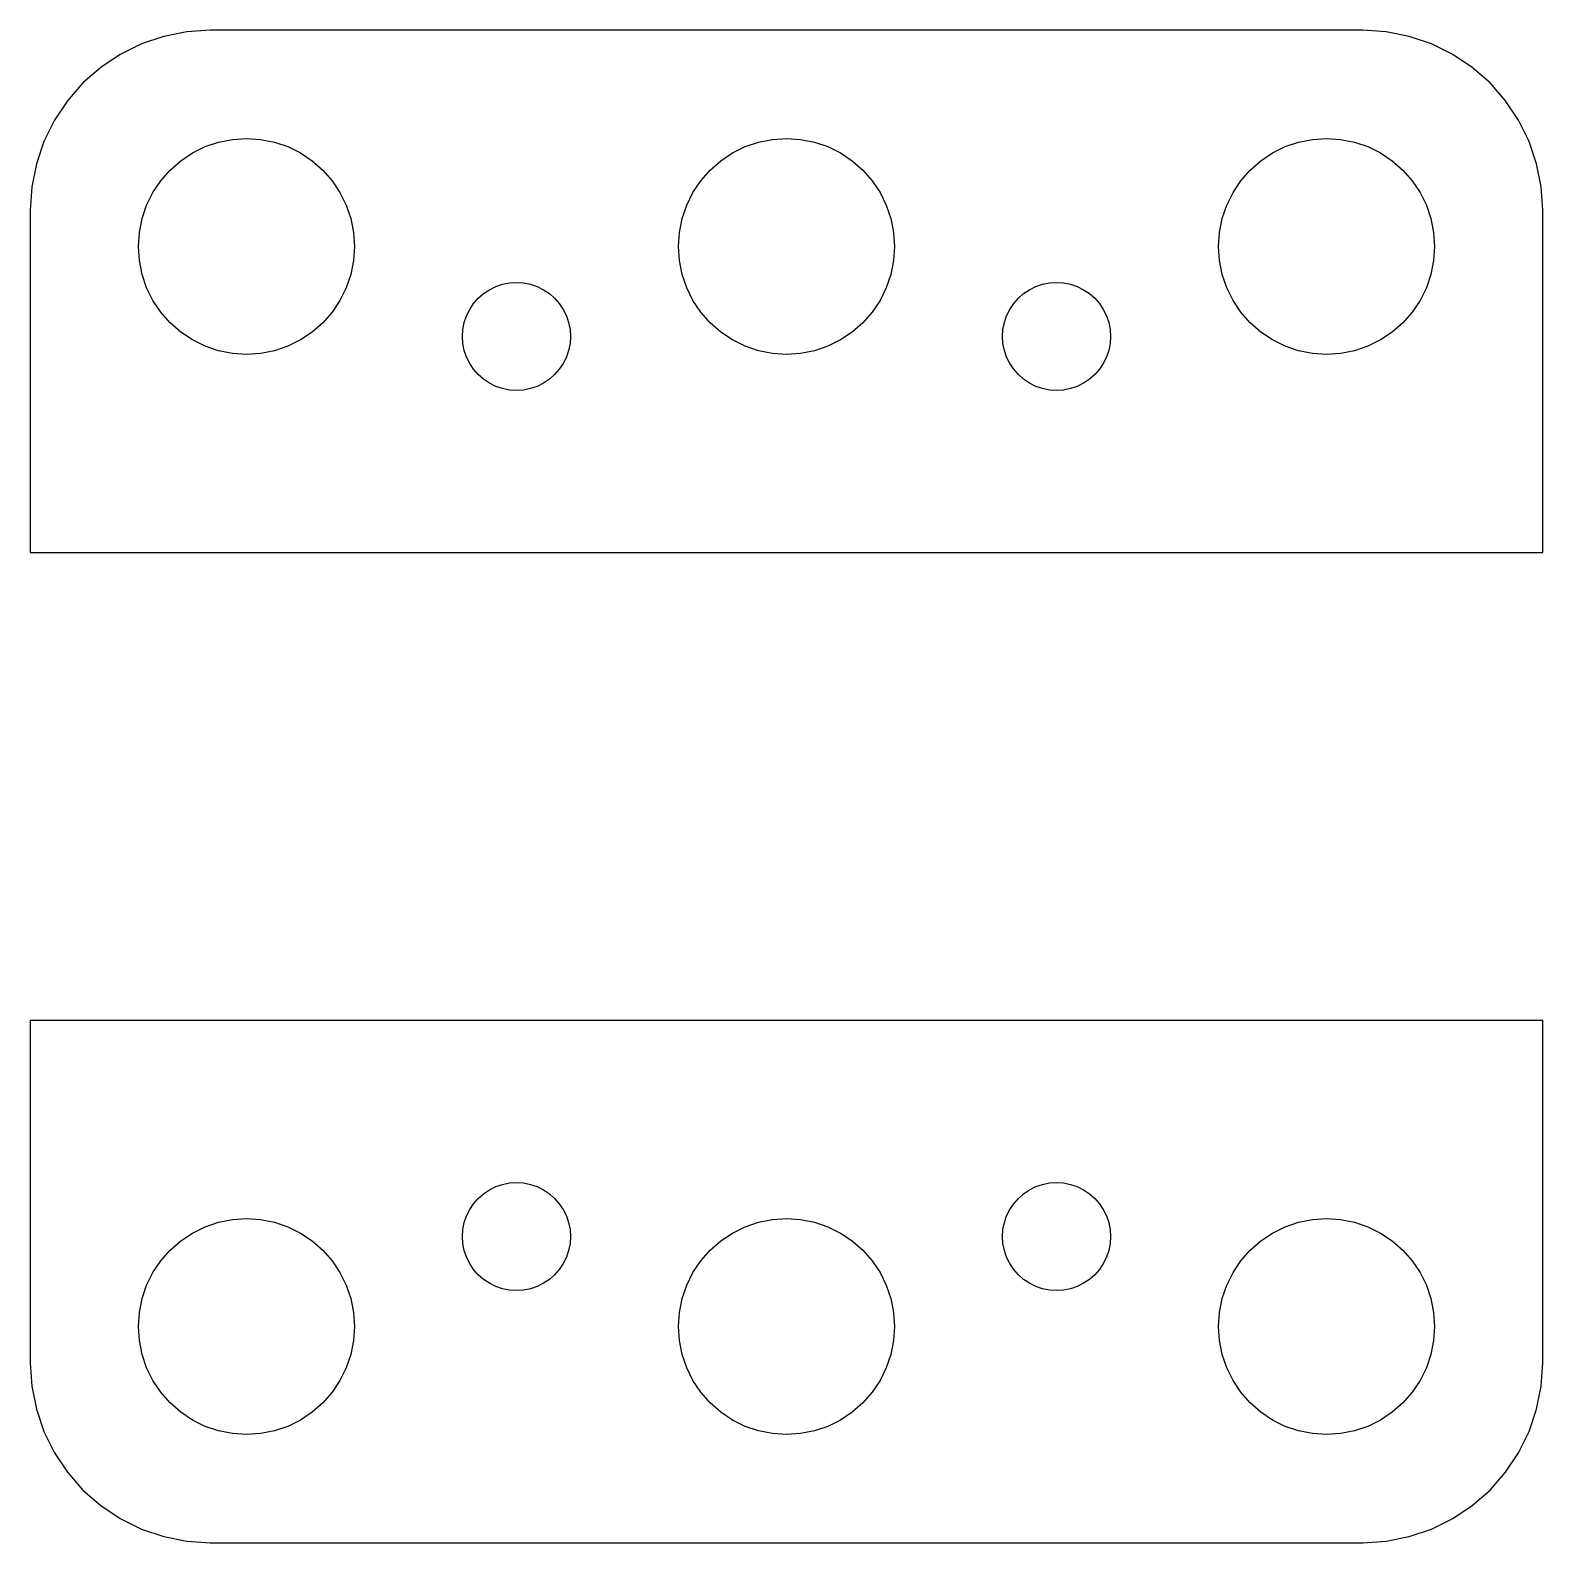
# Model space of a CAD drawing. Header units: metres. Extents: x -21 to 21, y -21 to 21.
import ezdxf

# ---------------------------------------------------------------- set-up
doc = ezdxf.new("R2010")
doc.units = ezdxf.units.M

msp = doc.modelspace()

# ---------------------------------------------------------------- linework, layer by layer
for p, q in [((-16.005, 21.005), (-16.6576, 20.9622)), ((16.005, 21.005), (-16.005, 21.005)), ((16.6576, 20.9622), (16.005, 21.005)), ((-17.9184, 20.6244), (-18.505, 20.3351)), ((-17.2991, 20.8346), (-17.9184, 20.6244)), ((-16.6576, 20.9622), (-17.2991, 20.8346)), ((17.2991, 20.8346), (16.6576, 20.9622)), ((17.9184, 20.6244), (17.2991, 20.8346)), ((18.505, 20.3351), (17.9184, 20.6244)), ((-18.505, 20.3351), (-19.0488, 19.9718)), ((19.0488, 19.9718), (18.505, 20.3351)), ((-19.0488, 19.9718), (-19.5405, 19.5405)), ((19.5405, 19.5405), (19.0488, 19.9718)), ((-19.5405, 19.5405), (-19.9718, 19.0488)), ((19.9718, 19.0488), (19.5405, 19.5405)), ((-19.9718, 19.0488), (-20.3351, 18.505)), ((20.3351, 18.505), (19.9718, 19.0488)), ((-20.3351, 18.505), (-20.6244, 17.9184)), ((20.6244, 17.9184), (20.3351, 18.505)), ((-20.6244, 17.9184), (-20.8346, 17.2991)), ((-16.5, 17.5981), (-16.148, 17.7716)), ((-16.148, 17.7716), (-15.7764, 17.8978)), ((-15.7764, 17.8978), (-15.3916, 17.9743)), ((-15.3916, 17.9743), (-15, 18)), ((-15, 18), (-14.6084, 17.9743)), ((-14.6084, 17.9743), (-14.2235, 17.8978)), ((-14.2235, 17.8978), (-13.8519, 17.7716)), ((-13.8519, 17.7716), (-13.5, 17.5981)), ((-1.5, 17.5981), (-1.14804, 17.7716)), ((-1.14804, 17.7716), (-0.77644, 17.8978)), ((-0.77644, 17.8978), (-0.39157, 17.9743)), ((-0.39157, 17.9743), (0, 18)), ((0, 18), (0.39157, 17.9743)), ((0.39157, 17.9743), (0.77644, 17.8978)), ((0.77644, 17.8978), (1.14804, 17.7716)), ((1.14804, 17.7716), (1.5, 17.5981)), ((13.5, 17.5981), (13.8519, 17.7716)), ((13.8519, 17.7716), (14.2235, 17.8978)), ((14.2235, 17.8978), (14.6084, 17.9743)), ((14.6084, 17.9743), (15, 18)), ((15, 18), (15.3916, 17.9743)), ((15.3916, 17.9743), (15.7764, 17.8978)), ((15.7764, 17.8978), (16.148, 17.7716)), ((16.148, 17.7716), (16.5, 17.5981)), ((20.8346, 17.2991), (20.6244, 17.9184)), ((-20.8346, 17.2991), (-20.9622, 16.6576)), ((-17.1213, 17.1213), (-16.8263, 17.3801)), ((-16.8263, 17.3801), (-16.5, 17.5981)), ((-13.5, 17.5981), (-13.1737, 17.3801)), ((-13.1737, 17.3801), (-12.8787, 17.1213)), ((-2.12131, 17.1213), (-1.82628, 17.3801)), ((-1.82628, 17.3801), (-1.5, 17.5981)), ((1.5, 17.5981), (1.82628, 17.3801)), ((1.82628, 17.3801), (2.12131, 17.1213)), ((12.8787, 17.1213), (13.1737, 17.3801)), ((13.1737, 17.3801), (13.5, 17.5981)), ((16.5, 17.5981), (16.8263, 17.3801)), ((16.8263, 17.3801), (17.1213, 17.1213)), ((20.9622, 16.6576), (20.8346, 17.2991)), ((-17.5981, 16.5), (-17.3801, 16.8263)), ((-17.3801, 16.8263), (-17.1213, 17.1213)), ((-12.8787, 17.1213), (-12.6199, 16.8263)), ((-12.6199, 16.8263), (-12.4019, 16.5)), ((-2.59807, 16.5), (-2.38005, 16.8263)), ((-2.38005, 16.8263), (-2.12131, 17.1213)), ((2.12131, 17.1213), (2.38005, 16.8263)), ((2.38005, 16.8263), (2.59807, 16.5)), ((12.4019, 16.5), (12.6199, 16.8263)), ((12.6199, 16.8263), (12.8787, 17.1213)), ((17.1213, 17.1213), (17.3801, 16.8263)), ((17.3801, 16.8263), (17.5981, 16.5)), ((-20.9622, 16.6576), (-21.005, 16.005)), ((-17.7716, 16.148), (-17.5981, 16.5)), ((-12.4019, 16.5), (-12.2283, 16.148)), ((-2.77164, 16.148), (-2.59807, 16.5)), ((2.59807, 16.5), (2.77164, 16.148)), ((12.2283, 16.148), (12.4019, 16.5)), ((17.5981, 16.5), (17.7716, 16.148)), ((21.005, 16.005), (20.9622, 16.6576)), ((-21.005, 16.005), (-21.005, 6.5)), ((-17.8978, 15.7764), (-17.7716, 16.148)), ((-12.2283, 16.148), (-12.1022, 15.7764)), ((-2.89777, 15.7764), (-2.77164, 16.148)), ((2.77164, 16.148), (2.89777, 15.7764)), ((12.1022, 15.7764), (12.2283, 16.148)), ((17.7716, 16.148), (17.8978, 15.7764)), ((21.005, 6.5), (21.005, 16.005)), ((-17.9743, 15.3916), (-17.8978, 15.7764)), ((-12.1022, 15.7764), (-12.0257, 15.3916)), ((-2.97432, 15.3916), (-2.89777, 15.7764)), ((2.89777, 15.7764), (2.97432, 15.3916)), ((12.0257, 15.3916), (12.1022, 15.7764)), ((17.8978, 15.7764), (17.9743, 15.3916)), ((-18, 15), (-17.9743, 15.3916)), ((-12.0257, 15.3916), (-12, 15)), ((-3, 15), (-2.97432, 15.3916)), ((2.97432, 15.3916), (3, 15)), ((12, 15), (12.0257, 15.3916)), ((17.9743, 15.3916), (18, 15)), ((-17.9743, 14.6084), (-18, 15)), ((-12, 15), (-12.0257, 14.6084)), ((-2.97432, 14.6084), (-3, 15)), ((3, 15), (2.97432, 14.6084)), ((12.0257, 14.6084), (12, 15)), ((18, 15), (17.9743, 14.6084)), ((-17.8978, 14.2235), (-17.9743, 14.6084)), ((-12.0257, 14.6084), (-12.1022, 14.2235)), ((-2.89777, 14.2235), (-2.97432, 14.6084)), ((2.97432, 14.6084), (2.89777, 14.2235)), ((12.1022, 14.2235), (12.0257, 14.6084)), ((17.9743, 14.6084), (17.8978, 14.2235)), ((-17.7716, 13.8519), (-17.8978, 14.2235)), ((-12.1022, 14.2235), (-12.2283, 13.8519)), ((-8.25, 13.799), (-8.07402, 13.8858)), ((-8.07402, 13.8858), (-7.88821, 13.9489)), ((-7.88821, 13.9489), (-7.69579, 13.9872)), ((-7.69579, 13.9872), (-7.5, 14)), ((-7.5, 14), (-7.3042, 13.9872)), ((-7.3042, 13.9872), (-7.11177, 13.9489)), ((-7.11177, 13.9489), (-6.92596, 13.8858)), ((-6.92596, 13.8858), (-6.75, 13.799)), ((-2.77164, 13.8519), (-2.89777, 14.2235)), ((2.89777, 14.2235), (2.77164, 13.8519)), ((6.75, 13.799), (6.92596, 13.8858)), ((6.92596, 13.8858), (7.11177, 13.9489)), ((7.11177, 13.9489), (7.3042, 13.9872)), ((7.3042, 13.9872), (7.5, 14)), ((7.5, 14), (7.69579, 13.9872)), ((7.69579, 13.9872), (7.88821, 13.9489)), ((7.88821, 13.9489), (8.07402, 13.8858)), ((8.07402, 13.8858), (8.25, 13.799)), ((12.2283, 13.8519), (12.1022, 14.2235)), ((17.8978, 14.2235), (17.7716, 13.8519)), ((-17.5981, 13.5), (-17.7716, 13.8519)), ((-17.3801, 13.1737), (-17.5981, 13.5)), ((-12.4019, 13.5), (-12.6199, 13.1737)), ((-12.2283, 13.8519), (-12.4019, 13.5)), ((-8.69002, 13.4131), (-8.56065, 13.5607)), ((-8.56065, 13.5607), (-8.41313, 13.69)), ((-8.41313, 13.69), (-8.25, 13.799)), ((-6.75, 13.799), (-6.58685, 13.69)), ((-6.58685, 13.69), (-6.43933, 13.5607)), ((-6.43933, 13.5607), (-6.30997, 13.4131)), ((-2.59807, 13.5), (-2.77164, 13.8519)), ((-2.38005, 13.1737), (-2.59807, 13.5)), ((2.59807, 13.5), (2.38005, 13.1737)), ((2.77164, 13.8519), (2.59807, 13.5)), ((6.30997, 13.4131), (6.43933, 13.5607)), ((6.43933, 13.5607), (6.58685, 13.69)), ((6.58685, 13.69), (6.75, 13.799)), ((8.25, 13.799), (8.41313, 13.69)), ((8.41313, 13.69), (8.56065, 13.5607)), ((8.56065, 13.5607), (8.69002, 13.4131)), ((12.4019, 13.5), (12.2283, 13.8519)), ((12.6199, 13.1737), (12.4019, 13.5)), ((17.5981, 13.5), (17.3801, 13.1737)), ((17.7716, 13.8519), (17.5981, 13.5)), ((-17.1213, 12.8787), (-17.3801, 13.1737)), ((-12.6199, 13.1737), (-12.8787, 12.8787)), ((-8.94888, 12.8882), (-8.88582, 13.074)), ((-8.88582, 13.074), (-8.79903, 13.25)), ((-8.79903, 13.25), (-8.69002, 13.4131)), ((-6.30997, 13.4131), (-6.20096, 13.25)), ((-6.20096, 13.25), (-6.11417, 13.074)), ((-6.11417, 13.074), (-6.0511, 12.8882)), ((-2.12131, 12.8787), (-2.38005, 13.1737)), ((2.38005, 13.1737), (2.12131, 12.8787)), ((6.0511, 12.8882), (6.11417, 13.074)), ((6.11417, 13.074), (6.20096, 13.25)), ((6.20096, 13.25), (6.30997, 13.4131)), ((8.69002, 13.4131), (8.79903, 13.25)), ((8.79903, 13.25), (8.88582, 13.074)), ((8.88582, 13.074), (8.94888, 12.8882)), ((12.8787, 12.8787), (12.6199, 13.1737)), ((17.3801, 13.1737), (17.1213, 12.8787)), ((-16.8263, 12.6199), (-17.1213, 12.8787)), ((-16.5, 12.4019), (-16.8263, 12.6199)), ((-13.1737, 12.6199), (-13.5, 12.4019)), ((-12.8787, 12.8787), (-13.1737, 12.6199)), ((-9, 12.5), (-8.98715, 12.6958)), ((-8.98715, 12.6958), (-8.94888, 12.8882)), ((-6.0511, 12.8882), (-6.01283, 12.6958)), ((-6.01283, 12.6958), (-6, 12.5)), ((-1.82628, 12.6199), (-2.12131, 12.8787)), ((-1.5, 12.4019), (-1.82628, 12.6199)), ((1.82628, 12.6199), (1.5, 12.4019)), ((2.12131, 12.8787), (1.82628, 12.6199)), ((6, 12.5), (6.01283, 12.6958)), ((6.01283, 12.6958), (6.0511, 12.8882)), ((8.94888, 12.8882), (8.98715, 12.6958)), ((8.98715, 12.6958), (9, 12.5)), ((13.1737, 12.6199), (12.8787, 12.8787)), ((13.5, 12.4019), (13.1737, 12.6199)), ((16.8263, 12.6199), (16.5, 12.4019)), ((17.1213, 12.8787), (16.8263, 12.6199)), ((-16.148, 12.2283), (-16.5, 12.4019)), ((-15.7764, 12.1022), (-16.148, 12.2283)), ((-13.8519, 12.2283), (-14.2235, 12.1022)), ((-13.5, 12.4019), (-13.8519, 12.2283)), ((-8.98715, 12.3042), (-9, 12.5)), ((-8.94888, 12.1118), (-8.98715, 12.3042)), ((-6.01283, 12.3042), (-6.0511, 12.1118)), ((-6, 12.5), (-6.01283, 12.3042)), ((-1.14804, 12.2283), (-1.5, 12.4019)), ((-0.77644, 12.1022), (-1.14804, 12.2283)), ((1.14804, 12.2283), (0.77644, 12.1022)), ((1.5, 12.4019), (1.14804, 12.2283)), ((6.01283, 12.3042), (6, 12.5)), ((6.0511, 12.1118), (6.01283, 12.3042)), ((8.98715, 12.3042), (8.94888, 12.1118)), ((9, 12.5), (8.98715, 12.3042)), ((13.8519, 12.2283), (13.5, 12.4019)), ((14.2235, 12.1022), (13.8519, 12.2283)), ((16.148, 12.2283), (15.7764, 12.1022)), ((16.5, 12.4019), (16.148, 12.2283)), ((-15.3916, 12.0257), (-15.7764, 12.1022)), ((-15, 12), (-15.3916, 12.0257)), ((-14.6084, 12.0257), (-15, 12)), ((-14.2235, 12.1022), (-14.6084, 12.0257)), ((-8.88582, 11.926), (-8.94888, 12.1118)), ((-8.79903, 11.75), (-8.88582, 11.926)), ((-6.11417, 11.926), (-6.20096, 11.75)), ((-6.0511, 12.1118), (-6.11417, 11.926)), ((-0.39157, 12.0257), (-0.77644, 12.1022)), ((0, 12), (-0.39157, 12.0257)), ((0.39157, 12.0257), (0, 12)), ((0.77644, 12.1022), (0.39157, 12.0257)), ((6.11417, 11.926), (6.0511, 12.1118)), ((6.20096, 11.75), (6.11417, 11.926)), ((8.88582, 11.926), (8.79903, 11.75)), ((8.94888, 12.1118), (8.88582, 11.926)), ((14.6084, 12.0257), (14.2235, 12.1022)), ((15, 12), (14.6084, 12.0257)), ((15.3916, 12.0257), (15, 12)), ((15.7764, 12.1022), (15.3916, 12.0257)), ((-8.69002, 11.5869), (-8.79903, 11.75)), ((-8.56065, 11.4393), (-8.69002, 11.5869)), ((-8.41313, 11.31), (-8.56065, 11.4393)), ((-6.43933, 11.4393), (-6.58685, 11.31)), ((-6.30997, 11.5869), (-6.43933, 11.4393)), ((-6.20096, 11.75), (-6.30997, 11.5869)), ((6.30997, 11.5869), (6.20096, 11.75)), ((6.43933, 11.4393), (6.30997, 11.5869)), ((6.58685, 11.31), (6.43933, 11.4393)), ((8.56065, 11.4393), (8.41313, 11.31)), ((8.69002, 11.5869), (8.56065, 11.4393)), ((8.79903, 11.75), (8.69002, 11.5869)), ((-8.25, 11.201), (-8.41313, 11.31)), ((-8.07402, 11.1142), (-8.25, 11.201)), ((-7.88821, 11.0511), (-8.07402, 11.1142)), ((-7.69579, 11.0128), (-7.88821, 11.0511)), ((-7.5, 11), (-7.69579, 11.0128)), ((-7.3042, 11.0128), (-7.5, 11)), ((-7.11177, 11.0511), (-7.3042, 11.0128)), ((-6.92596, 11.1142), (-7.11177, 11.0511)), ((-6.75, 11.201), (-6.92596, 11.1142)), ((-6.58685, 11.31), (-6.75, 11.201)), ((6.75, 11.201), (6.58685, 11.31)), ((6.92596, 11.1142), (6.75, 11.201)), ((7.11177, 11.0511), (6.92596, 11.1142)), ((7.3042, 11.0128), (7.11177, 11.0511)), ((7.5, 11), (7.3042, 11.0128)), ((7.69579, 11.0128), (7.5, 11)), ((7.88821, 11.0511), (7.69579, 11.0128)), ((8.07402, 11.1142), (7.88821, 11.0511)), ((8.25, 11.201), (8.07402, 11.1142)), ((8.41313, 11.31), (8.25, 11.201)), ((-21.005, 6.5), (21.005, 6.5)), ((21.005, -6.5), (-21.005, -6.5)), ((-21.005, -6.5), (-21.005, -16.005)), ((21.005, -16.005), (21.005, -6.5)), ((-8.56065, -11.4393), (-8.41313, -11.31)), ((-8.41313, -11.31), (-8.25, -11.201)), ((-8.25, -11.201), (-8.07402, -11.1142)), ((-8.07402, -11.1142), (-7.88821, -11.0511)), ((-7.88821, -11.0511), (-7.69579, -11.0128)), ((-7.69579, -11.0128), (-7.5, -11)), ((-7.5, -11), (-7.3042, -11.0128)), ((-7.3042, -11.0128), (-7.11177, -11.0511)), ((-7.11177, -11.0511), (-6.92596, -11.1142)), ((-6.92596, -11.1142), (-6.75, -11.201)), ((-6.75, -11.201), (-6.58685, -11.31)), ((-6.58685, -11.31), (-6.43933, -11.4393)), ((6.43933, -11.4393), (6.58685, -11.31)), ((6.58685, -11.31), (6.75, -11.201)), ((6.75, -11.201), (6.92596, -11.1142)), ((6.92596, -11.1142), (7.11177, -11.0511)), ((7.11177, -11.0511), (7.3042, -11.0128)), ((7.3042, -11.0128), (7.5, -11)), ((7.5, -11), (7.69579, -11.0128)), ((7.69579, -11.0128), (7.88821, -11.0511)), ((7.88821, -11.0511), (8.07402, -11.1142)), ((8.07402, -11.1142), (8.25, -11.201)), ((8.25, -11.201), (8.41313, -11.31)), ((8.41313, -11.31), (8.56065, -11.4393)), ((-8.88582, -11.926), (-8.79903, -11.75)), ((-8.79903, -11.75), (-8.69002, -11.5869)), ((-8.69002, -11.5869), (-8.56065, -11.4393)), ((-6.43933, -11.4393), (-6.30997, -11.5869)), ((-6.30997, -11.5869), (-6.20096, -11.75)), ((-6.20096, -11.75), (-6.11417, -11.926)), ((6.11417, -11.926), (6.20096, -11.75)), ((6.20096, -11.75), (6.30997, -11.5869)), ((6.30997, -11.5869), (6.43933, -11.4393)), ((8.56065, -11.4393), (8.69002, -11.5869)), ((8.69002, -11.5869), (8.79903, -11.75)), ((8.79903, -11.75), (8.88582, -11.926)), ((-16.148, -12.2283), (-15.7764, -12.1022)), ((-15.7764, -12.1022), (-15.3916, -12.0257)), ((-15.3916, -12.0257), (-15, -12)), ((-15, -12), (-14.6084, -12.0257)), ((-14.6084, -12.0257), (-14.2235, -12.1022)), ((-14.2235, -12.1022), (-13.8519, -12.2283)), ((-8.98715, -12.3042), (-8.94888, -12.1118)), ((-8.94888, -12.1118), (-8.88582, -11.926)), ((-6.11417, -11.926), (-6.0511, -12.1118)), ((-6.0511, -12.1118), (-6.01283, -12.3042)), ((-1.14804, -12.2283), (-0.77644, -12.1022)), ((-0.77644, -12.1022), (-0.39157, -12.0257)), ((-0.39157, -12.0257), (0, -12)), ((0, -12), (0.39157, -12.0257)), ((0.39157, -12.0257), (0.77644, -12.1022)), ((0.77644, -12.1022), (1.14804, -12.2283)), ((6.01283, -12.3042), (6.0511, -12.1118)), ((6.0511, -12.1118), (6.11417, -11.926)), ((8.88582, -11.926), (8.94888, -12.1118)), ((8.94888, -12.1118), (8.98715, -12.3042)), ((13.8519, -12.2283), (14.2235, -12.1022)), ((14.2235, -12.1022), (14.6084, -12.0257)), ((14.6084, -12.0257), (15, -12)), ((15, -12), (15.3916, -12.0257)), ((15.3916, -12.0257), (15.7764, -12.1022)), ((15.7764, -12.1022), (16.148, -12.2283)), ((-16.8263, -12.6199), (-16.5, -12.4019)), ((-16.5, -12.4019), (-16.148, -12.2283)), ((-13.8519, -12.2283), (-13.5, -12.4019)), ((-13.5, -12.4019), (-13.1737, -12.6199)), ((-9, -12.5), (-8.98715, -12.3042)), ((-8.98715, -12.6958), (-9, -12.5)), ((-6.01283, -12.3042), (-6, -12.5)), ((-6, -12.5), (-6.01283, -12.6958)), ((-1.82628, -12.6199), (-1.5, -12.4019)), ((-1.5, -12.4019), (-1.14804, -12.2283)), ((1.14804, -12.2283), (1.5, -12.4019)), ((1.5, -12.4019), (1.82628, -12.6199)), ((6, -12.5), (6.01283, -12.3042)), ((6.01283, -12.6958), (6, -12.5)), ((8.98715, -12.3042), (9, -12.5)), ((9, -12.5), (8.98715, -12.6958)), ((13.1737, -12.6199), (13.5, -12.4019)), ((13.5, -12.4019), (13.8519, -12.2283)), ((16.148, -12.2283), (16.5, -12.4019)), ((16.5, -12.4019), (16.8263, -12.6199)), ((-17.3801, -13.1737), (-17.1213, -12.8787)), ((-17.1213, -12.8787), (-16.8263, -12.6199)), ((-13.1737, -12.6199), (-12.8787, -12.8787)), ((-12.8787, -12.8787), (-12.6199, -13.1737)), ((-8.94888, -12.8882), (-8.98715, -12.6958)), ((-8.88582, -13.074), (-8.94888, -12.8882)), ((-6.0511, -12.8882), (-6.11417, -13.074)), ((-6.01283, -12.6958), (-6.0511, -12.8882)), ((-2.38005, -13.1737), (-2.12131, -12.8787)), ((-2.12131, -12.8787), (-1.82628, -12.6199)), ((1.82628, -12.6199), (2.12131, -12.8787)), ((2.12131, -12.8787), (2.38005, -13.1737)), ((6.0511, -12.8882), (6.01283, -12.6958)), ((6.11417, -13.074), (6.0511, -12.8882)), ((8.94888, -12.8882), (8.88582, -13.074)), ((8.98715, -12.6958), (8.94888, -12.8882)), ((12.6199, -13.1737), (12.8787, -12.8787)), ((12.8787, -12.8787), (13.1737, -12.6199)), ((16.8263, -12.6199), (17.1213, -12.8787)), ((17.1213, -12.8787), (17.3801, -13.1737)), ((-17.5981, -13.5), (-17.3801, -13.1737)), ((-12.6199, -13.1737), (-12.4019, -13.5)), ((-8.79903, -13.25), (-8.88582, -13.074)), ((-8.69002, -13.4131), (-8.79903, -13.25)), ((-8.56065, -13.5607), (-8.69002, -13.4131)), ((-6.30997, -13.4131), (-6.43933, -13.5607)), ((-6.20096, -13.25), (-6.30997, -13.4131)), ((-6.11417, -13.074), (-6.20096, -13.25)), ((-2.59807, -13.5), (-2.38005, -13.1737)), ((2.38005, -13.1737), (2.59807, -13.5)), ((6.20096, -13.25), (6.11417, -13.074)), ((6.30997, -13.4131), (6.20096, -13.25)), ((6.43933, -13.5607), (6.30997, -13.4131)), ((8.69002, -13.4131), (8.56065, -13.5607)), ((8.79903, -13.25), (8.69002, -13.4131)), ((8.88582, -13.074), (8.79903, -13.25)), ((12.4019, -13.5), (12.6199, -13.1737)), ((17.3801, -13.1737), (17.5981, -13.5)), ((-17.8978, -14.2235), (-17.7716, -13.8519)), ((-17.7716, -13.8519), (-17.5981, -13.5)), ((-12.4019, -13.5), (-12.2283, -13.8519)), ((-12.2283, -13.8519), (-12.1022, -14.2235)), ((-8.41313, -13.69), (-8.56065, -13.5607)), ((-8.25, -13.799), (-8.41313, -13.69)), ((-8.07402, -13.8858), (-8.25, -13.799)), ((-6.75, -13.799), (-6.92596, -13.8858)), ((-6.58685, -13.69), (-6.75, -13.799)), ((-6.43933, -13.5607), (-6.58685, -13.69)), ((-2.89777, -14.2235), (-2.77164, -13.8519)), ((-2.77164, -13.8519), (-2.59807, -13.5)), ((2.59807, -13.5), (2.77164, -13.8519)), ((2.77164, -13.8519), (2.89777, -14.2235)), ((6.58685, -13.69), (6.43933, -13.5607)), ((6.75, -13.799), (6.58685, -13.69)), ((6.92596, -13.8858), (6.75, -13.799)), ((8.25, -13.799), (8.07402, -13.8858)), ((8.41313, -13.69), (8.25, -13.799)), ((8.56065, -13.5607), (8.41313, -13.69)), ((12.1022, -14.2235), (12.2283, -13.8519)), ((12.2283, -13.8519), (12.4019, -13.5)), ((17.5981, -13.5), (17.7716, -13.8519)), ((17.7716, -13.8519), (17.8978, -14.2235)), ((-17.9743, -14.6084), (-17.8978, -14.2235)), ((-12.1022, -14.2235), (-12.0257, -14.6084)), ((-7.88821, -13.9489), (-8.07402, -13.8858)), ((-7.69579, -13.9872), (-7.88821, -13.9489)), ((-7.5, -14), (-7.69579, -13.9872)), ((-7.3042, -13.9872), (-7.5, -14)), ((-7.11177, -13.9489), (-7.3042, -13.9872)), ((-6.92596, -13.8858), (-7.11177, -13.9489)), ((-2.97432, -14.6084), (-2.89777, -14.2235)), ((2.89777, -14.2235), (2.97432, -14.6084)), ((7.11177, -13.9489), (6.92596, -13.8858)), ((7.3042, -13.9872), (7.11177, -13.9489)), ((7.5, -14), (7.3042, -13.9872)), ((7.69579, -13.9872), (7.5, -14)), ((7.88821, -13.9489), (7.69579, -13.9872)), ((8.07402, -13.8858), (7.88821, -13.9489)), ((12.0257, -14.6084), (12.1022, -14.2235)), ((17.8978, -14.2235), (17.9743, -14.6084)), ((-18, -15), (-17.9743, -14.6084)), ((-12.0257, -14.6084), (-12, -15)), ((-3, -15), (-2.97432, -14.6084)), ((2.97432, -14.6084), (3, -15)), ((12, -15), (12.0257, -14.6084)), ((17.9743, -14.6084), (18, -15)), ((-17.9743, -15.3916), (-18, -15)), ((-12, -15), (-12.0257, -15.3916)), ((-2.97432, -15.3916), (-3, -15)), ((3, -15), (2.97432, -15.3916)), ((12.0257, -15.3916), (12, -15)), ((18, -15), (17.9743, -15.3916)), ((-17.8978, -15.7764), (-17.9743, -15.3916)), ((-12.0257, -15.3916), (-12.1022, -15.7764)), ((-2.89777, -15.7764), (-2.97432, -15.3916)), ((2.97432, -15.3916), (2.89777, -15.7764)), ((12.1022, -15.7764), (12.0257, -15.3916)), ((17.9743, -15.3916), (17.8978, -15.7764)), ((-17.7716, -16.148), (-17.8978, -15.7764)), ((-12.1022, -15.7764), (-12.2283, -16.148)), ((-2.77164, -16.148), (-2.89777, -15.7764)), ((2.89777, -15.7764), (2.77164, -16.148)), ((12.2283, -16.148), (12.1022, -15.7764)), ((17.8978, -15.7764), (17.7716, -16.148)), ((-21.005, -16.005), (-20.9622, -16.6576)), ((-17.5981, -16.5), (-17.7716, -16.148)), ((-12.2283, -16.148), (-12.4019, -16.5)), ((-2.59807, -16.5), (-2.77164, -16.148)), ((2.77164, -16.148), (2.59807, -16.5)), ((12.4019, -16.5), (12.2283, -16.148)), ((17.7716, -16.148), (17.5981, -16.5)), ((20.9622, -16.6576), (21.005, -16.005)), ((-20.9622, -16.6576), (-20.8346, -17.2991)), ((-17.3801, -16.8263), (-17.5981, -16.5)), ((-12.4019, -16.5), (-12.6199, -16.8263)), ((-2.38005, -16.8263), (-2.59807, -16.5)), ((2.59807, -16.5), (2.38005, -16.8263)), ((12.6199, -16.8263), (12.4019, -16.5)), ((17.5981, -16.5), (17.3801, -16.8263)), ((20.8346, -17.2991), (20.9622, -16.6576)), ((-17.1213, -17.1213), (-17.3801, -16.8263)), ((-16.8263, -17.3801), (-17.1213, -17.1213)), ((-12.8787, -17.1213), (-13.1737, -17.3801)), ((-12.6199, -16.8263), (-12.8787, -17.1213)), ((-2.12131, -17.1213), (-2.38005, -16.8263)), ((-1.82628, -17.3801), (-2.12131, -17.1213)), ((2.12131, -17.1213), (1.82628, -17.3801)), ((2.38005, -16.8263), (2.12131, -17.1213)), ((12.8787, -17.1213), (12.6199, -16.8263)), ((13.1737, -17.3801), (12.8787, -17.1213)), ((17.1213, -17.1213), (16.8263, -17.3801)), ((17.3801, -16.8263), (17.1213, -17.1213)), ((-20.8346, -17.2991), (-20.6244, -17.9184)), ((-16.5, -17.5981), (-16.8263, -17.3801)), ((-16.148, -17.7716), (-16.5, -17.5981)), ((-13.5, -17.5981), (-13.8519, -17.7716)), ((-13.1737, -17.3801), (-13.5, -17.5981)), ((-1.5, -17.5981), (-1.82628, -17.3801)), ((-1.14804, -17.7716), (-1.5, -17.5981)), ((1.5, -17.5981), (1.14804, -17.7716)), ((1.82628, -17.3801), (1.5, -17.5981)), ((13.5, -17.5981), (13.1737, -17.3801)), ((13.8519, -17.7716), (13.5, -17.5981)), ((16.5, -17.5981), (16.148, -17.7716)), ((16.8263, -17.3801), (16.5, -17.5981)), ((20.6244, -17.9184), (20.8346, -17.2991)), ((-20.6244, -17.9184), (-20.3351, -18.505)), ((-15.7764, -17.8978), (-16.148, -17.7716)), ((-15.3916, -17.9743), (-15.7764, -17.8978)), ((-15, -18), (-15.3916, -17.9743)), ((-14.6084, -17.9743), (-15, -18)), ((-14.2235, -17.8978), (-14.6084, -17.9743)), ((-13.8519, -17.7716), (-14.2235, -17.8978)), ((-0.77644, -17.8978), (-1.14804, -17.7716)), ((-0.39157, -17.9743), (-0.77644, -17.8978)), ((0, -18), (-0.39157, -17.9743)), ((0.39157, -17.9743), (0, -18)), ((0.77644, -17.8978), (0.39157, -17.9743)), ((1.14804, -17.7716), (0.77644, -17.8978)), ((14.2235, -17.8978), (13.8519, -17.7716)), ((14.6084, -17.9743), (14.2235, -17.8978)), ((15, -18), (14.6084, -17.9743)), ((15.3916, -17.9743), (15, -18)), ((15.7764, -17.8978), (15.3916, -17.9743)), ((16.148, -17.7716), (15.7764, -17.8978)), ((20.3351, -18.505), (20.6244, -17.9184)), ((-20.3351, -18.505), (-19.9718, -19.0488)), ((19.9718, -19.0488), (20.3351, -18.505)), ((-19.9718, -19.0488), (-19.5405, -19.5405)), ((19.5405, -19.5405), (19.9718, -19.0488)), ((-19.5405, -19.5405), (-19.0488, -19.9718)), ((19.0488, -19.9718), (19.5405, -19.5405)), ((-19.0488, -19.9718), (-18.505, -20.3351)), ((18.505, -20.3351), (19.0488, -19.9718)), ((-18.505, -20.3351), (-17.9184, -20.6244)), ((17.9184, -20.6244), (18.505, -20.3351)), ((-17.9184, -20.6244), (-17.2991, -20.8346)), ((-17.2991, -20.8346), (-16.6576, -20.9622)), ((-16.6576, -20.9622), (-16.005, -21.005)), ((-16.005, -21.005), (16.005, -21.005)), ((16.005, -21.005), (16.6576, -20.9622)), ((16.6576, -20.9622), (17.2991, -20.8346)), ((17.2991, -20.8346), (17.9184, -20.6244))]:
    msp.add_line(p, q)

doc.saveas('drawing.dxf')
